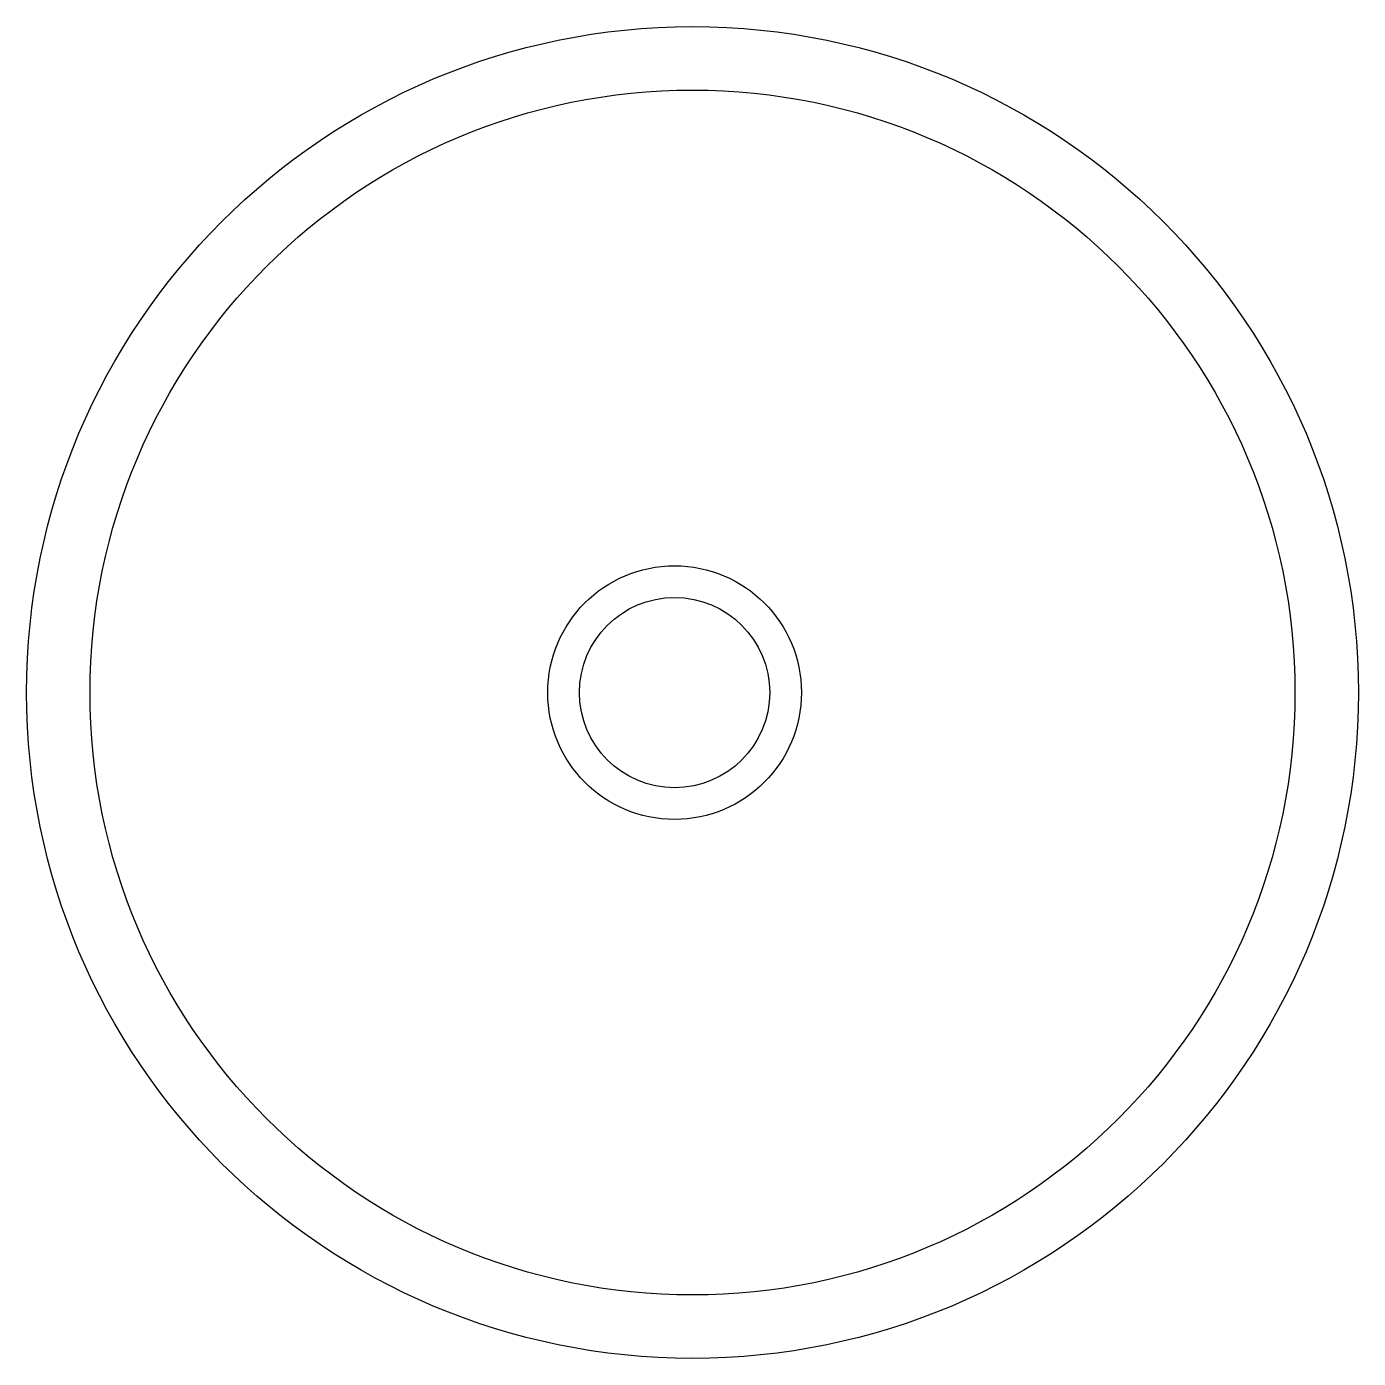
# Model space of a CAD drawing. Extents: x -0.204 to 0.216, y -0.21 to 0.21.
import ezdxf

# ---------------------------------------------------------------- set-up
doc = ezdxf.new("R2010")
doc.units = 0
doc.header["$MEASUREMENT"] = 0
doc.layers.add('A-PECAS', color=2, linetype='CONTINUOUS')
doc.layers.add('ESC1-50', color=1, linetype='CONTINUOUS')

msp = doc.modelspace()

# ---------------------------------------------------------------- linework, layer by layer
at = {"layer": 'A-PECAS'}
for centre, radius in [((0.00566, 0.00003), 0.21), ((0, 0), 0.04)]:
    msp.add_circle(centre, radius, dxfattribs=at)
at = {"layer": 'ESC1-50'}
for centre, radius in [((0.00566, 0.00003), 0.19), ((0, 0), 0.03)]:
    msp.add_circle(centre, radius, dxfattribs=at)

doc.saveas('drawing.dxf')
